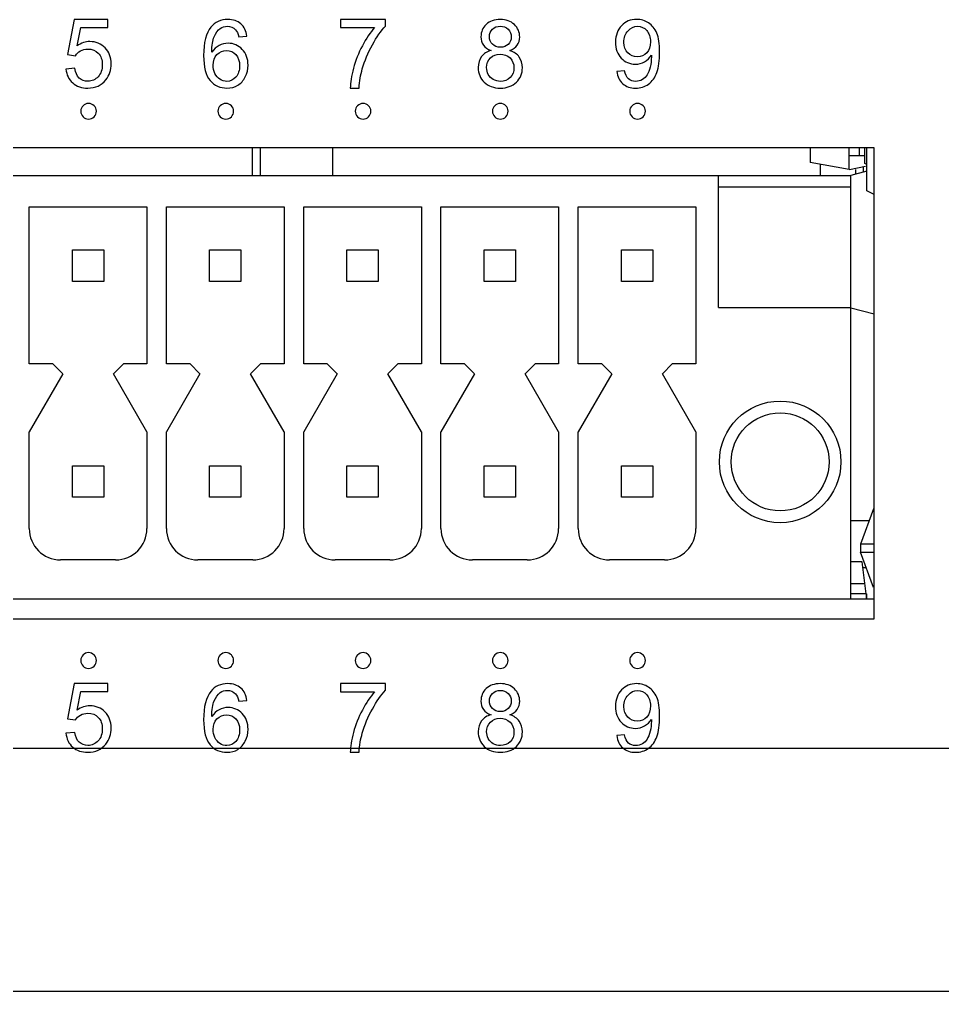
# Model space of a CAD drawing. Header units: millimetres. Extents: x 4086 to 8318, y 123 to 1549.
# Drawn here: x 7023.93 to 7047.47, y 981.81 to 1006.59 of the extents above; entities that cross this region are included whole.
import ezdxf

# ---------------------------------------------------------------- set-up
doc = ezdxf.new("R2010")
doc.units = ezdxf.units.MM
doc.layers.add('20_ALL_FEATURES', color=7, linetype='Continuous')
doc.layers.add('layer 3', color=7, linetype='Continuous')

msp = doc.modelspace()

# ---------------------------------------------------------------- linework, layer by layer
at = {"layer": '20_ALL_FEATURES', "color": 7, "linetype": 'Continuous'}
for p, q in [((7045.726, 1003.314), (7002.126, 1003.314)), ((7029.869, 1002.614), (7029.869, 1003.314)), ((7030.069, 1003.314), (7030.069, 1002.614)), ((7031.914, 1003.314), (7031.914, 1002.614)), ((7044.088, 1003.314), (7044.088, 1002.942)), ((7045.088, 1002.766), (7045.088, 1003.314)), ((7045.338, 1003.314), (7045.338, 1003.126)), ((7045.488, 1002.914), (7045.488, 1003.314)), ((7045.538, 1002.221), (7045.538, 1003.314)), ((7045.726, 991.314), (7045.726, 1003.314)), ((7045.088, 1002.766), (7044.088, 1002.942)), ((7045.088, 1003.126), (7045.488, 1003.126)), ((7044.348, 1002.896), (7044.348, 1002.614)), ((7045.098, 1002.766), (7045.502, 1002.851)), ((7045.538, 1002.723), (7045.127, 1002.612)), ((7045.248, 1002.766), (7045.248, 1002.645)), ((7045.448, 1002.699), (7045.448, 1002.84)), ((7045.538, 1002.889), (7045.488, 1002.914)), ((7002.726, 1002.614), (7045.126, 1002.614)), ((7041.756, 999.244), (7041.756, 1002.614)), ((7045.126, 991.814), (7045.126, 1002.614)), ((7045.126, 1002.314), (7041.756, 1002.314)), ((7045.726, 1002.127), (7045.538, 1002.221)), ((7024.176, 997.814), (7024.176, 1001.814)), ((7024.176, 1001.814), (7027.176, 1001.814)), ((7027.176, 1001.814), (7027.176, 997.814)), ((7027.676, 997.814), (7027.676, 1001.814)), ((7027.676, 1001.814), (7030.676, 1001.814)), ((7030.676, 1001.814), (7030.676, 997.814)), ((7031.176, 997.814), (7031.176, 1001.814)), ((7031.176, 1001.814), (7034.176, 1001.814)), ((7034.176, 1001.814), (7034.176, 997.814)), ((7034.676, 997.814), (7034.676, 1001.814)), ((7034.676, 1001.814), (7037.676, 1001.814)), ((7037.676, 1001.814), (7037.676, 997.814)), ((7038.176, 997.814), (7038.176, 1001.814)), ((7038.176, 1001.814), (7041.176, 1001.814)), ((7041.176, 1001.814), (7041.176, 997.814)), ((7025.276, 999.914), (7025.276, 1000.714)), ((7025.276, 1000.714), (7026.076, 1000.714)), ((7026.076, 1000.714), (7026.076, 999.914)), ((7028.776, 999.914), (7028.776, 1000.714)), ((7028.776, 1000.714), (7029.576, 1000.714)), ((7029.576, 1000.714), (7029.576, 999.914)), ((7032.276, 999.914), (7032.276, 1000.714)), ((7032.276, 1000.714), (7033.076, 1000.714)), ((7033.076, 1000.714), (7033.076, 999.914)), ((7035.776, 999.914), (7035.776, 1000.714)), ((7035.776, 1000.714), (7036.576, 1000.714)), ((7036.576, 1000.714), (7036.576, 999.914)), ((7039.276, 999.914), (7039.276, 1000.714)), ((7039.276, 1000.714), (7040.076, 1000.714)), ((7040.076, 1000.714), (7040.076, 999.914)), ((7026.076, 999.914), (7025.276, 999.914)), ((7029.576, 999.914), (7028.776, 999.914)), ((7033.076, 999.914), (7032.276, 999.914)), ((7036.576, 999.914), (7035.776, 999.914)), ((7040.076, 999.914), (7039.276, 999.914)), ((7041.756, 999.244), (7045.126, 999.244)), ((7045.726, 999.074), (7045.126, 999.235)), ((7024.776, 997.814), (7024.176, 997.814)), ((7024.776, 997.814), (7025.03, 997.56)), ((7026.323, 997.56), (7026.576, 997.814)), ((7027.176, 997.814), (7026.576, 997.814)), ((7028.276, 997.814), (7027.676, 997.814)), ((7028.276, 997.814), (7028.53, 997.56)), ((7029.823, 997.56), (7030.076, 997.814)), ((7030.676, 997.814), (7030.076, 997.814)), ((7031.776, 997.814), (7031.176, 997.814)), ((7031.776, 997.814), (7032.03, 997.56)), ((7033.323, 997.56), (7033.576, 997.814)), ((7034.176, 997.814), (7033.576, 997.814)), ((7035.276, 997.814), (7034.676, 997.814)), ((7035.276, 997.814), (7035.53, 997.56)), ((7036.823, 997.56), (7037.076, 997.814)), ((7037.676, 997.814), (7037.076, 997.814)), ((7038.776, 997.814), (7038.176, 997.814)), ((7038.776, 997.814), (7039.03, 997.56)), ((7040.323, 997.56), (7040.576, 997.814)), ((7041.176, 997.814), (7040.576, 997.814)), ((7025.03, 997.56), (7024.176, 996.082)), ((7027.176, 996.082), (7026.323, 997.56)), ((7028.53, 997.56), (7027.676, 996.082)), ((7030.676, 996.082), (7029.823, 997.56)), ((7032.03, 997.56), (7031.176, 996.082)), ((7034.176, 996.082), (7033.323, 997.56)), ((7035.53, 997.56), (7034.676, 996.082)), ((7037.676, 996.082), (7036.823, 997.56)), ((7039.03, 997.56), (7038.176, 996.082)), ((7041.176, 996.082), (7040.323, 997.56)), ((7024.176, 993.614), (7024.176, 996.082)), ((7027.176, 996.082), (7027.176, 993.614)), ((7027.676, 993.614), (7027.676, 996.082)), ((7030.676, 996.082), (7030.676, 993.614)), ((7031.176, 993.614), (7031.176, 996.082)), ((7034.176, 996.082), (7034.176, 993.614)), ((7034.676, 993.614), (7034.676, 996.082)), ((7037.676, 996.082), (7037.676, 993.614)), ((7038.176, 993.614), (7038.176, 996.082)), ((7041.176, 996.082), (7041.176, 993.614)), ((7025.276, 994.414), (7025.276, 995.214)), ((7025.276, 995.214), (7026.076, 995.214)), ((7026.076, 995.214), (7026.076, 994.414)), ((7028.776, 994.414), (7028.776, 995.214)), ((7028.776, 995.214), (7029.576, 995.214)), ((7029.576, 995.214), (7029.576, 994.414)), ((7032.276, 994.414), (7032.276, 995.214)), ((7032.276, 995.214), (7033.076, 995.214)), ((7033.076, 995.214), (7033.076, 994.414)), ((7035.776, 994.414), (7035.776, 995.214)), ((7035.776, 995.214), (7036.576, 995.214)), ((7036.576, 995.214), (7036.576, 994.414)), ((7039.276, 994.414), (7039.276, 995.214)), ((7039.276, 995.214), (7040.076, 995.214)), ((7040.076, 995.214), (7040.076, 994.414)), ((7026.076, 994.414), (7025.276, 994.414)), ((7029.576, 994.414), (7028.776, 994.414)), ((7033.076, 994.414), (7032.276, 994.414)), ((7036.576, 994.414), (7035.776, 994.414)), ((7040.076, 994.414), (7039.276, 994.414)), ((7045.706, 994.114), (7045.378, 993.214)), ((7045.597, 993.814), (7045.126, 993.814)), ((7045.378, 993.214), (7045.378, 993.014)), ((7045.726, 993.214), (7045.378, 993.214)), ((7026.376, 992.814), (7024.976, 992.814)), ((7029.876, 992.814), (7028.476, 992.814)), ((7033.376, 992.814), (7031.976, 992.814)), ((7036.876, 992.814), (7035.476, 992.814)), ((7040.376, 992.814), (7038.976, 992.814)), ((7045.706, 992.114), (7045.378, 993.014)), ((7045.378, 993.014), (7045.726, 993.014)), ((7045.42, 992.764), (7045.126, 992.764)), ((7045.52, 991.949), (7045.42, 992.764)), ((7045.524, 992.614), (7045.438, 992.614)), ((7045.488, 992.205), (7045.126, 992.205)), ((7045.726, 991.814), (7002.126, 991.814)), ((7045.52, 991.949), (7045.126, 991.949)), ((7045.52, 991.949), (7045.52, 991.824)), ((7045.52, 991.949), (7045.53, 991.949)), ((7045.53, 991.949), (7045.53, 991.814)), ((7002.126, 991.314), (7045.726, 991.314)), ((6934.716, 988.014), (7262.016, 988.014)), ((7261.966, 981.814), (6934.766, 981.814))]:
    msp.add_line(p, q, dxfattribs=at)
for radius in [1.55, 1.25]:
    msp.add_circle((7043.326, 995.314), radius, dxfattribs=at)
for centre, start, end in [((7024.976, 993.614), 180, 270), ((7026.376, 993.614), 270, 0), ((7028.476, 993.614), 180, 270), ((7029.876, 993.614), 270, 0), ((7031.976, 993.614), 180, 270), ((7033.376, 993.614), 270, 0), ((7035.476, 993.614), 180, 270), ((7036.876, 993.614), 270, 0), ((7038.976, 993.614), 180, 270), ((7040.376, 993.614), 270, 0)]:
    msp.add_arc(centre, 0.8, start, end, dxfattribs=at)
at = {"layer": 'layer 3'}
for points, knots in [([(7025.112, 1005.326), (7025.112, 1005.326), (7025.336, 1005.344), (7025.336, 1005.344), (7025.336, 1005.344), (7025.353, 1005.234), (7025.392, 1005.152), (7025.452, 1005.097), (7025.452, 1005.097), (7025.512, 1005.043), (7025.585, 1005.015), (7025.671, 1005.015), (7025.671, 1005.015), (7025.776, 1005.015), (7025.863, 1005.054), (7025.934, 1005.131), (7025.934, 1005.131), (7026.005, 1005.209), (7026.04, 1005.312), (7026.04, 1005.441), (7026.04, 1005.441), (7026.04, 1005.563), (7026.006, 1005.659), (7025.938, 1005.729), (7025.938, 1005.729), (7025.871, 1005.8), (7025.781, 1005.835), (7025.669, 1005.835), (7025.669, 1005.835), (7025.6, 1005.835), (7025.538, 1005.819), (7025.483, 1005.788), (7025.483, 1005.788), (7025.428, 1005.756), (7025.385, 1005.715), (7025.353, 1005.665), (7025.353, 1005.665), (7025.353, 1005.665), (7025.151, 1005.694), (7025.151, 1005.694), (7025.151, 1005.694), (7025.151, 1005.694), (7025.319, 1006.59), (7025.319, 1006.59), (7025.319, 1006.59), (7025.319, 1006.59), (7026.183, 1006.59), (7026.183, 1006.59), (7026.183, 1006.59), (7026.183, 1006.59), (7026.183, 1006.385), (7026.183, 1006.385), (7026.183, 1006.385), (7026.183, 1006.385), (7025.49, 1006.385), (7025.49, 1006.385), (7025.49, 1006.385), (7025.49, 1006.385), (7025.397, 1005.915), (7025.397, 1005.915), (7025.397, 1005.915), (7025.501, 1005.989), (7025.611, 1006.025), (7025.725, 1006.025), (7025.725, 1006.025), (7025.877, 1006.025), (7026.005, 1005.972), (7026.11, 1005.867), (7026.11, 1005.867), (7026.214, 1005.761), (7026.266, 1005.626), (7026.266, 1005.46), (7026.266, 1005.46), (7026.266, 1005.303), (7026.22, 1005.166), (7026.129, 1005.052), (7026.129, 1005.052), (7026.017, 1004.91), (7025.865, 1004.84), (7025.671, 1004.84), (7025.671, 1004.84), (7025.513, 1004.84), (7025.384, 1004.884), (7025.284, 1004.973), (7025.284, 1004.973), (7025.184, 1005.062), (7025.127, 1005.18), (7025.112, 1005.326)], [0, 0, 0, 0, 0.043478, 0.043478, 0.043478, 0.043478, 0.086957, 0.086957, 0.086957, 0.086957, 0.130435, 0.130435, 0.130435, 0.130435, 0.173913, 0.173913, 0.173913, 0.173913, 0.217391, 0.217391, 0.217391, 0.217391, 0.26087, 0.26087, 0.26087, 0.26087, 0.304348, 0.304348, 0.304348, 0.304348, 0.347826, 0.347826, 0.347826, 0.347826, 0.391304, 0.391304, 0.391304, 0.391304, 0.434783, 0.434783, 0.434783, 0.434783, 0.478261, 0.478261, 0.478261, 0.478261, 0.521739, 0.521739, 0.521739, 0.521739, 0.565217, 0.565217, 0.565217, 0.565217, 0.608696, 0.608696, 0.608696, 0.608696, 0.652174, 0.652174, 0.652174, 0.652174, 0.695652, 0.695652, 0.695652, 0.695652, 0.73913, 0.73913, 0.73913, 0.73913, 0.782609, 0.782609, 0.782609, 0.782609, 0.826087, 0.826087, 0.826087, 0.826087, 0.869565, 0.869565, 0.869565, 0.869565, 0.913043, 0.913043, 0.913043, 0.913043, 1, 1, 1, 1]), ([(7029.727, 1006.164), (7029.727, 1006.164), (7029.519, 1006.147), (7029.519, 1006.147), (7029.519, 1006.147), (7029.5, 1006.229), (7029.473, 1006.29), (7029.438, 1006.327), (7029.438, 1006.327), (7029.381, 1006.387), (7029.311, 1006.417), (7029.227, 1006.417), (7029.227, 1006.417), (7029.159, 1006.417), (7029.1, 1006.399), (7029.048, 1006.361), (7029.048, 1006.361), (7028.982, 1006.313), (7028.93, 1006.243), (7028.891, 1006.15), (7028.891, 1006.15), (7028.853, 1006.057), (7028.833, 1005.925), (7028.831, 1005.754), (7028.831, 1005.754), (7028.882, 1005.831), (7028.944, 1005.888), (7029.018, 1005.925), (7029.018, 1005.925), (7029.091, 1005.963), (7029.168, 1005.982), (7029.248, 1005.982), (7029.248, 1005.982), (7029.389, 1005.982), (7029.509, 1005.93), (7029.608, 1005.826), (7029.608, 1005.826), (7029.706, 1005.723), (7029.756, 1005.59), (7029.756, 1005.426), (7029.756, 1005.426), (7029.756, 1005.318), (7029.732, 1005.218), (7029.686, 1005.126), (7029.686, 1005.126), (7029.64, 1005.033), (7029.576, 1004.963), (7029.495, 1004.914), (7029.495, 1004.914), (7029.414, 1004.864), (7029.321, 1004.84), (7029.219, 1004.84), (7029.219, 1004.84), (7029.043, 1004.84), (7028.9, 1004.904), (7028.789, 1005.033), (7028.789, 1005.033), (7028.679, 1005.162), (7028.623, 1005.375), (7028.623, 1005.671), (7028.623, 1005.671), (7028.623, 1006.002), (7028.685, 1006.243), (7028.807, 1006.393), (7028.807, 1006.393), (7028.914, 1006.524), (7029.058, 1006.59), (7029.24, 1006.59), (7029.24, 1006.59), (7029.375, 1006.59), (7029.485, 1006.552), (7029.572, 1006.476), (7029.572, 1006.476), (7029.658, 1006.401), (7029.71, 1006.297), (7029.727, 1006.164)], [0, 0, 0, 0, 0.05, 0.05, 0.05, 0.05, 0.1, 0.1, 0.1, 0.1, 0.15, 0.15, 0.15, 0.15, 0.2, 0.2, 0.2, 0.2, 0.25, 0.25, 0.25, 0.25, 0.3, 0.3, 0.3, 0.3, 0.35, 0.35, 0.35, 0.35, 0.4, 0.4, 0.4, 0.4, 0.45, 0.45, 0.45, 0.45, 0.5, 0.5, 0.5, 0.5, 0.55, 0.55, 0.55, 0.55, 0.6, 0.6, 0.6, 0.6, 0.65, 0.65, 0.65, 0.65, 0.7, 0.7, 0.7, 0.7, 0.75, 0.75, 0.75, 0.75, 0.8, 0.8, 0.8, 0.8, 0.85, 0.85, 0.85, 0.85, 0.9, 0.9, 0.9, 0.9, 1, 1, 1, 1]), ([(7032.116, 1006.382), (7032.116, 1006.382), (7032.116, 1006.59), (7032.116, 1006.59), (7032.116, 1006.59), (7032.116, 1006.59), (7033.262, 1006.59), (7033.262, 1006.59), (7033.262, 1006.59), (7033.262, 1006.59), (7033.262, 1006.421), (7033.262, 1006.421), (7033.262, 1006.421), (7033.15, 1006.301), (7033.038, 1006.142), (7032.927, 1005.942), (7032.927, 1005.942), (7032.816, 1005.743), (7032.731, 1005.538), (7032.67, 1005.327), (7032.67, 1005.327), (7032.627, 1005.179), (7032.599, 1005.016), (7032.587, 1004.84), (7032.587, 1004.84), (7032.587, 1004.84), (7032.364, 1004.84), (7032.364, 1004.84), (7032.364, 1004.84), (7032.366, 1004.979), (7032.394, 1005.148), (7032.446, 1005.345), (7032.446, 1005.345), (7032.498, 1005.543), (7032.573, 1005.734), (7032.671, 1005.918), (7032.671, 1005.918), (7032.769, 1006.101), (7032.872, 1006.256), (7032.983, 1006.382), (7032.983, 1006.382), (7032.983, 1006.382), (7032.116, 1006.382), (7032.116, 1006.382)], [0, 0, 0, 0, 0.083333, 0.083333, 0.083333, 0.083333, 0.166667, 0.166667, 0.166667, 0.166667, 0.25, 0.25, 0.25, 0.25, 0.333333, 0.333333, 0.333333, 0.333333, 0.416667, 0.416667, 0.416667, 0.416667, 0.5, 0.5, 0.5, 0.5, 0.583333, 0.583333, 0.583333, 0.583333, 0.666667, 0.666667, 0.666667, 0.666667, 0.75, 0.75, 0.75, 0.75, 0.833333, 0.833333, 0.833333, 0.833333, 1, 1, 1, 1]), ([(7035.952, 1005.798), (7035.865, 1005.83), (7035.8, 1005.875), (7035.758, 1005.935), (7035.758, 1005.935), (7035.716, 1005.994), (7035.695, 1006.065), (7035.695, 1006.148), (7035.695, 1006.148), (7035.695, 1006.272), (7035.74, 1006.377), (7035.829, 1006.462), (7035.829, 1006.462), (7035.919, 1006.547), (7036.038, 1006.59), (7036.187, 1006.59), (7036.187, 1006.59), (7036.336, 1006.59), (7036.456, 1006.546), (7036.547, 1006.459), (7036.547, 1006.459), (7036.638, 1006.372), (7036.684, 1006.267), (7036.684, 1006.142), (7036.684, 1006.142), (7036.684, 1006.062), (7036.663, 1005.993), (7036.621, 1005.934), (7036.621, 1005.934), (7036.58, 1005.875), (7036.517, 1005.83), (7036.432, 1005.798), (7036.432, 1005.798), (7036.537, 1005.763), (7036.616, 1005.708), (7036.671, 1005.632), (7036.671, 1005.632), (7036.726, 1005.556), (7036.753, 1005.465), (7036.753, 1005.358), (7036.753, 1005.358), (7036.753, 1005.212), (7036.701, 1005.089), (7036.598, 1004.989), (7036.598, 1004.989), (7036.494, 1004.89), (7036.358, 1004.84), (7036.189, 1004.84), (7036.189, 1004.84), (7036.02, 1004.84), (7035.884, 1004.89), (7035.781, 1004.99), (7035.781, 1004.99), (7035.677, 1005.09), (7035.626, 1005.215), (7035.626, 1005.364), (7035.626, 1005.364), (7035.626, 1005.476), (7035.654, 1005.569), (7035.71, 1005.644), (7035.71, 1005.644), (7035.767, 1005.72), (7035.848, 1005.771), (7035.952, 1005.798)], [0, 0, 0, 0, 0.058824, 0.058824, 0.058824, 0.058824, 0.117647, 0.117647, 0.117647, 0.117647, 0.176471, 0.176471, 0.176471, 0.176471, 0.235294, 0.235294, 0.235294, 0.235294, 0.294118, 0.294118, 0.294118, 0.294118, 0.352941, 0.352941, 0.352941, 0.352941, 0.411765, 0.411765, 0.411765, 0.411765, 0.470588, 0.470588, 0.470588, 0.470588, 0.529412, 0.529412, 0.529412, 0.529412, 0.588235, 0.588235, 0.588235, 0.588235, 0.647059, 0.647059, 0.647059, 0.647059, 0.705882, 0.705882, 0.705882, 0.705882, 0.764706, 0.764706, 0.764706, 0.764706, 0.823529, 0.823529, 0.823529, 0.823529, 0.882353, 0.882353, 0.882353, 0.882353, 1, 1, 1, 1]), ([(7035.91, 1006.155), (7035.91, 1006.074), (7035.936, 1006.008), (7035.988, 1005.956), (7035.988, 1005.956), (7036.04, 1005.905), (7036.107, 1005.879), (7036.192, 1005.879), (7036.192, 1005.879), (7036.273, 1005.879), (7036.34, 1005.904), (7036.391, 1005.955), (7036.391, 1005.955), (7036.443, 1006.006), (7036.468, 1006.069), (7036.468, 1006.143), (7036.468, 1006.143), (7036.468, 1006.221), (7036.442, 1006.286), (7036.389, 1006.338), (7036.389, 1006.338), (7036.336, 1006.391), (7036.27, 1006.417), (7036.189, 1006.417), (7036.189, 1006.417), (7036.108, 1006.417), (7036.042, 1006.391), (7035.989, 1006.34), (7035.989, 1006.34), (7035.937, 1006.289), (7035.91, 1006.227), (7035.91, 1006.155)], [0, 0, 0, 0, 0.111111, 0.111111, 0.111111, 0.111111, 0.222222, 0.222222, 0.222222, 0.222222, 0.333333, 0.333333, 0.333333, 0.333333, 0.444444, 0.444444, 0.444444, 0.444444, 0.555556, 0.555556, 0.555556, 0.555556, 0.666667, 0.666667, 0.666667, 0.666667, 0.777778, 0.777778, 0.777778, 0.777778, 1, 1, 1, 1]), ([(7039.158, 1005.266), (7039.158, 1005.266), (7039.359, 1005.283), (7039.359, 1005.283), (7039.359, 1005.283), (7039.376, 1005.188), (7039.409, 1005.119), (7039.457, 1005.076), (7039.457, 1005.076), (7039.505, 1005.034), (7039.567, 1005.012), (7039.643, 1005.012), (7039.643, 1005.012), (7039.708, 1005.012), (7039.764, 1005.027), (7039.813, 1005.057), (7039.813, 1005.057), (7039.862, 1005.086), (7039.902, 1005.126), (7039.933, 1005.176), (7039.933, 1005.176), (7039.964, 1005.225), (7039.99, 1005.292), (7040.011, 1005.376), (7040.011, 1005.376), (7040.032, 1005.461), (7040.042, 1005.546), (7040.042, 1005.634), (7040.042, 1005.634), (7040.042, 1005.643), (7040.042, 1005.657), (7040.041, 1005.676), (7040.041, 1005.676), (7039.999, 1005.609), (7039.942, 1005.554), (7039.869, 1005.513), (7039.869, 1005.513), (7039.797, 1005.471), (7039.718, 1005.45), (7039.633, 1005.45), (7039.633, 1005.45), (7039.491, 1005.45), (7039.372, 1005.502), (7039.274, 1005.605), (7039.274, 1005.605), (7039.176, 1005.707), (7039.127, 1005.843), (7039.127, 1006.011), (7039.127, 1006.011), (7039.127, 1006.185), (7039.178, 1006.325), (7039.28, 1006.431), (7039.28, 1006.431), (7039.383, 1006.537), (7039.511, 1006.59), (7039.665, 1006.59), (7039.665, 1006.59), (7039.776, 1006.59), (7039.878, 1006.56), (7039.97, 1006.5), (7039.97, 1006.5), (7040.062, 1006.44), (7040.132, 1006.354), (7040.18, 1006.243), (7040.18, 1006.243), (7040.228, 1006.132), (7040.252, 1005.971), (7040.252, 1005.761), (7040.252, 1005.761), (7040.252, 1005.542), (7040.228, 1005.368), (7040.181, 1005.238), (7040.181, 1005.238), (7040.133, 1005.108), (7040.062, 1005.009), (7039.969, 1004.941), (7039.969, 1004.941), (7039.875, 1004.874), (7039.765, 1004.84), (7039.639, 1004.84), (7039.639, 1004.84), (7039.505, 1004.84), (7039.396, 1004.877), (7039.311, 1004.951), (7039.311, 1004.951), (7039.226, 1005.026), (7039.175, 1005.131), (7039.158, 1005.266)], [0, 0, 0, 0, 0.043478, 0.043478, 0.043478, 0.043478, 0.086957, 0.086957, 0.086957, 0.086957, 0.130435, 0.130435, 0.130435, 0.130435, 0.173913, 0.173913, 0.173913, 0.173913, 0.217391, 0.217391, 0.217391, 0.217391, 0.26087, 0.26087, 0.26087, 0.26087, 0.304348, 0.304348, 0.304348, 0.304348, 0.347826, 0.347826, 0.347826, 0.347826, 0.391304, 0.391304, 0.391304, 0.391304, 0.434783, 0.434783, 0.434783, 0.434783, 0.478261, 0.478261, 0.478261, 0.478261, 0.521739, 0.521739, 0.521739, 0.521739, 0.565217, 0.565217, 0.565217, 0.565217, 0.608696, 0.608696, 0.608696, 0.608696, 0.652174, 0.652174, 0.652174, 0.652174, 0.695652, 0.695652, 0.695652, 0.695652, 0.73913, 0.73913, 0.73913, 0.73913, 0.782609, 0.782609, 0.782609, 0.782609, 0.826087, 0.826087, 0.826087, 0.826087, 0.869565, 0.869565, 0.869565, 0.869565, 0.913043, 0.913043, 0.913043, 0.913043, 1, 1, 1, 1]), ([(7040.017, 1006.022), (7040.017, 1006.142), (7039.985, 1006.238), (7039.922, 1006.309), (7039.922, 1006.309), (7039.858, 1006.379), (7039.781, 1006.415), (7039.69, 1006.415), (7039.69, 1006.415), (7039.596, 1006.415), (7039.514, 1006.377), (7039.446, 1006.301), (7039.446, 1006.301), (7039.377, 1006.225), (7039.342, 1006.126), (7039.342, 1006.004), (7039.342, 1006.004), (7039.342, 1005.895), (7039.375, 1005.807), (7039.44, 1005.739), (7039.44, 1005.739), (7039.505, 1005.671), (7039.587, 1005.637), (7039.684, 1005.637), (7039.684, 1005.637), (7039.781, 1005.637), (7039.861, 1005.671), (7039.924, 1005.739), (7039.924, 1005.739), (7039.986, 1005.807), (7040.017, 1005.901), (7040.017, 1006.022)], [0, 0, 0, 0, 0.111111, 0.111111, 0.111111, 0.111111, 0.222222, 0.222222, 0.222222, 0.222222, 0.333333, 0.333333, 0.333333, 0.333333, 0.444444, 0.444444, 0.444444, 0.444444, 0.555556, 0.555556, 0.555556, 0.555556, 0.666667, 0.666667, 0.666667, 0.666667, 0.777778, 0.777778, 0.777778, 0.777778, 1, 1, 1, 1]), ([(7028.865, 1005.424), (7028.865, 1005.351), (7028.881, 1005.282), (7028.911, 1005.216), (7028.911, 1005.216), (7028.942, 1005.149), (7028.985, 1005.099), (7029.04, 1005.064), (7029.04, 1005.064), (7029.095, 1005.03), (7029.153, 1005.012), (7029.215, 1005.012), (7029.215, 1005.012), (7029.305, 1005.012), (7029.381, 1005.048), (7029.445, 1005.12), (7029.445, 1005.12), (7029.508, 1005.192), (7029.54, 1005.289), (7029.54, 1005.412), (7029.54, 1005.412), (7029.54, 1005.531), (7029.509, 1005.624), (7029.446, 1005.692), (7029.446, 1005.692), (7029.383, 1005.761), (7029.303, 1005.795), (7029.207, 1005.795), (7029.207, 1005.795), (7029.112, 1005.795), (7029.031, 1005.761), (7028.964, 1005.692), (7028.964, 1005.692), (7028.898, 1005.624), (7028.865, 1005.535), (7028.865, 1005.424)], [0, 0, 0, 0, 0.1, 0.1, 0.1, 0.1, 0.2, 0.2, 0.2, 0.2, 0.3, 0.3, 0.3, 0.3, 0.4, 0.4, 0.4, 0.4, 0.5, 0.5, 0.5, 0.5, 0.6, 0.6, 0.6, 0.6, 0.7, 0.7, 0.7, 0.7, 0.8, 0.8, 0.8, 0.8, 1, 1, 1, 1]), ([(7035.841, 1005.363), (7035.841, 1005.302), (7035.855, 1005.245), (7035.883, 1005.188), (7035.883, 1005.188), (7035.911, 1005.133), (7035.953, 1005.089), (7036.01, 1005.058), (7036.01, 1005.058), (7036.066, 1005.028), (7036.127, 1005.012), (7036.191, 1005.012), (7036.191, 1005.012), (7036.292, 1005.012), (7036.375, 1005.044), (7036.44, 1005.109), (7036.44, 1005.109), (7036.505, 1005.174), (7036.538, 1005.256), (7036.538, 1005.356), (7036.538, 1005.356), (7036.538, 1005.457), (7036.504, 1005.541), (7036.437, 1005.607), (7036.437, 1005.607), (7036.37, 1005.673), (7036.286, 1005.706), (7036.184, 1005.706), (7036.184, 1005.706), (7036.084, 1005.706), (7036.003, 1005.674), (7035.938, 1005.608), (7035.938, 1005.608), (7035.873, 1005.543), (7035.841, 1005.461), (7035.841, 1005.363)], [0, 0, 0, 0, 0.1, 0.1, 0.1, 0.1, 0.2, 0.2, 0.2, 0.2, 0.3, 0.3, 0.3, 0.3, 0.4, 0.4, 0.4, 0.4, 0.5, 0.5, 0.5, 0.5, 0.6, 0.6, 0.6, 0.6, 0.7, 0.7, 0.7, 0.7, 0.8, 0.8, 0.8, 0.8, 1, 1, 1, 1]), ([(7025.689, 1004.45), (7025.8, 1004.45), (7025.889, 1004.361), (7025.889, 1004.25), (7025.889, 1004.25), (7025.889, 1004.14), (7025.8, 1004.05), (7025.689, 1004.05), (7025.689, 1004.05), (7025.579, 1004.05), (7025.489, 1004.14), (7025.489, 1004.25), (7025.489, 1004.25), (7025.489, 1004.361), (7025.579, 1004.45), (7025.689, 1004.45)], [0, 0, 0, 0, 0.2, 0.2, 0.2, 0.2, 0.4, 0.4, 0.4, 0.4, 0.6, 0.6, 0.6, 0.6, 1, 1, 1, 1]), ([(7029.189, 1004.45), (7029.3, 1004.45), (7029.389, 1004.361), (7029.389, 1004.25), (7029.389, 1004.25), (7029.389, 1004.14), (7029.3, 1004.05), (7029.189, 1004.05), (7029.189, 1004.05), (7029.079, 1004.05), (7028.989, 1004.14), (7028.989, 1004.25), (7028.989, 1004.25), (7028.989, 1004.361), (7029.079, 1004.45), (7029.189, 1004.45)], [0, 0, 0, 0, 0.2, 0.2, 0.2, 0.2, 0.4, 0.4, 0.4, 0.4, 0.6, 0.6, 0.6, 0.6, 1, 1, 1, 1]), ([(7032.689, 1004.45), (7032.8, 1004.45), (7032.889, 1004.361), (7032.889, 1004.25), (7032.889, 1004.25), (7032.889, 1004.14), (7032.8, 1004.05), (7032.689, 1004.05), (7032.689, 1004.05), (7032.579, 1004.05), (7032.489, 1004.14), (7032.489, 1004.25), (7032.489, 1004.25), (7032.489, 1004.361), (7032.579, 1004.45), (7032.689, 1004.45)], [0, 0, 0, 0, 0.2, 0.2, 0.2, 0.2, 0.4, 0.4, 0.4, 0.4, 0.6, 0.6, 0.6, 0.6, 1, 1, 1, 1]), ([(7036.189, 1004.45), (7036.3, 1004.45), (7036.389, 1004.361), (7036.389, 1004.25), (7036.389, 1004.25), (7036.389, 1004.14), (7036.3, 1004.05), (7036.189, 1004.05), (7036.189, 1004.05), (7036.079, 1004.05), (7035.989, 1004.14), (7035.989, 1004.25), (7035.989, 1004.25), (7035.989, 1004.361), (7036.079, 1004.45), (7036.189, 1004.45)], [0, 0, 0, 0, 0.2, 0.2, 0.2, 0.2, 0.4, 0.4, 0.4, 0.4, 0.6, 0.6, 0.6, 0.6, 1, 1, 1, 1]), ([(7039.689, 1004.45), (7039.8, 1004.45), (7039.889, 1004.361), (7039.889, 1004.25), (7039.889, 1004.25), (7039.889, 1004.14), (7039.8, 1004.05), (7039.689, 1004.05), (7039.689, 1004.05), (7039.579, 1004.05), (7039.489, 1004.14), (7039.489, 1004.25), (7039.489, 1004.25), (7039.489, 1004.361), (7039.579, 1004.45), (7039.689, 1004.45)], [0, 0, 0, 0, 0.2, 0.2, 0.2, 0.2, 0.4, 0.4, 0.4, 0.4, 0.6, 0.6, 0.6, 0.6, 1, 1, 1, 1]), ([(7025.689, 990.451), (7025.8, 990.451), (7025.889, 990.361), (7025.889, 990.251), (7025.889, 990.251), (7025.889, 990.14), (7025.8, 990.051), (7025.689, 990.051), (7025.689, 990.051), (7025.579, 990.051), (7025.489, 990.14), (7025.489, 990.251), (7025.489, 990.251), (7025.489, 990.361), (7025.579, 990.451), (7025.689, 990.451)], [0, 0, 0, 0, 0.2, 0.2, 0.2, 0.2, 0.4, 0.4, 0.4, 0.4, 0.6, 0.6, 0.6, 0.6, 1, 1, 1, 1]), ([(7029.189, 990.451), (7029.3, 990.451), (7029.389, 990.361), (7029.389, 990.251), (7029.389, 990.251), (7029.389, 990.14), (7029.3, 990.051), (7029.189, 990.051), (7029.189, 990.051), (7029.079, 990.051), (7028.989, 990.14), (7028.989, 990.251), (7028.989, 990.251), (7028.989, 990.361), (7029.079, 990.451), (7029.189, 990.451)], [0, 0, 0, 0, 0.2, 0.2, 0.2, 0.2, 0.4, 0.4, 0.4, 0.4, 0.6, 0.6, 0.6, 0.6, 1, 1, 1, 1]), ([(7032.689, 990.451), (7032.8, 990.451), (7032.889, 990.361), (7032.889, 990.251), (7032.889, 990.251), (7032.889, 990.14), (7032.8, 990.051), (7032.689, 990.051), (7032.689, 990.051), (7032.579, 990.051), (7032.489, 990.14), (7032.489, 990.251), (7032.489, 990.251), (7032.489, 990.361), (7032.579, 990.451), (7032.689, 990.451)], [0, 0, 0, 0, 0.2, 0.2, 0.2, 0.2, 0.4, 0.4, 0.4, 0.4, 0.6, 0.6, 0.6, 0.6, 1, 1, 1, 1]), ([(7036.189, 990.451), (7036.3, 990.451), (7036.389, 990.361), (7036.389, 990.251), (7036.389, 990.251), (7036.389, 990.14), (7036.3, 990.051), (7036.189, 990.051), (7036.189, 990.051), (7036.079, 990.051), (7035.989, 990.14), (7035.989, 990.251), (7035.989, 990.251), (7035.989, 990.361), (7036.079, 990.451), (7036.189, 990.451)], [0, 0, 0, 0, 0.2, 0.2, 0.2, 0.2, 0.4, 0.4, 0.4, 0.4, 0.6, 0.6, 0.6, 0.6, 1, 1, 1, 1]), ([(7039.689, 990.451), (7039.8, 990.451), (7039.889, 990.361), (7039.889, 990.251), (7039.889, 990.251), (7039.889, 990.14), (7039.8, 990.051), (7039.689, 990.051), (7039.689, 990.051), (7039.579, 990.051), (7039.489, 990.14), (7039.489, 990.251), (7039.489, 990.251), (7039.489, 990.361), (7039.579, 990.451), (7039.689, 990.451)], [0, 0, 0, 0, 0.2, 0.2, 0.2, 0.2, 0.4, 0.4, 0.4, 0.4, 0.6, 0.6, 0.6, 0.6, 1, 1, 1, 1]), ([(7025.112, 988.398), (7025.112, 988.398), (7025.336, 988.415), (7025.336, 988.415), (7025.336, 988.415), (7025.353, 988.306), (7025.392, 988.224), (7025.452, 988.169), (7025.452, 988.169), (7025.512, 988.114), (7025.585, 988.086), (7025.671, 988.086), (7025.671, 988.086), (7025.776, 988.086), (7025.863, 988.125), (7025.934, 988.203), (7025.934, 988.203), (7026.005, 988.281), (7026.04, 988.384), (7026.04, 988.512), (7026.04, 988.512), (7026.04, 988.634), (7026.006, 988.73), (7025.938, 988.801), (7025.938, 988.801), (7025.871, 988.871), (7025.781, 988.907), (7025.669, 988.907), (7025.669, 988.907), (7025.6, 988.907), (7025.538, 988.891), (7025.483, 988.859), (7025.483, 988.859), (7025.428, 988.828), (7025.385, 988.787), (7025.353, 988.736), (7025.353, 988.736), (7025.353, 988.736), (7025.151, 988.766), (7025.151, 988.766), (7025.151, 988.766), (7025.151, 988.766), (7025.319, 989.661), (7025.319, 989.661), (7025.319, 989.661), (7025.319, 989.661), (7026.183, 989.661), (7026.183, 989.661), (7026.183, 989.661), (7026.183, 989.661), (7026.183, 989.457), (7026.183, 989.457), (7026.183, 989.457), (7026.183, 989.457), (7025.49, 989.457), (7025.49, 989.457), (7025.49, 989.457), (7025.49, 989.457), (7025.397, 988.987), (7025.397, 988.987), (7025.397, 988.987), (7025.501, 989.06), (7025.611, 989.096), (7025.725, 989.096), (7025.725, 989.096), (7025.877, 989.096), (7026.005, 989.044), (7026.11, 988.938), (7026.11, 988.938), (7026.214, 988.833), (7026.266, 988.697), (7026.266, 988.532), (7026.266, 988.532), (7026.266, 988.374), (7026.22, 988.238), (7026.129, 988.123), (7026.129, 988.123), (7026.017, 987.982), (7025.865, 987.911), (7025.671, 987.911), (7025.671, 987.911), (7025.513, 987.911), (7025.384, 987.956), (7025.284, 988.045), (7025.284, 988.045), (7025.184, 988.133), (7025.127, 988.251), (7025.112, 988.398)], [0, 0, 0, 0, 0.043478, 0.043478, 0.043478, 0.043478, 0.086957, 0.086957, 0.086957, 0.086957, 0.130435, 0.130435, 0.130435, 0.130435, 0.173913, 0.173913, 0.173913, 0.173913, 0.217391, 0.217391, 0.217391, 0.217391, 0.26087, 0.26087, 0.26087, 0.26087, 0.304348, 0.304348, 0.304348, 0.304348, 0.347826, 0.347826, 0.347826, 0.347826, 0.391304, 0.391304, 0.391304, 0.391304, 0.434783, 0.434783, 0.434783, 0.434783, 0.478261, 0.478261, 0.478261, 0.478261, 0.521739, 0.521739, 0.521739, 0.521739, 0.565217, 0.565217, 0.565217, 0.565217, 0.608696, 0.608696, 0.608696, 0.608696, 0.652174, 0.652174, 0.652174, 0.652174, 0.695652, 0.695652, 0.695652, 0.695652, 0.73913, 0.73913, 0.73913, 0.73913, 0.782609, 0.782609, 0.782609, 0.782609, 0.826087, 0.826087, 0.826087, 0.826087, 0.869565, 0.869565, 0.869565, 0.869565, 0.913043, 0.913043, 0.913043, 0.913043, 1, 1, 1, 1]), ([(7029.727, 989.235), (7029.727, 989.235), (7029.519, 989.218), (7029.519, 989.218), (7029.519, 989.218), (7029.5, 989.301), (7029.473, 989.361), (7029.438, 989.399), (7029.438, 989.399), (7029.381, 989.459), (7029.311, 989.489), (7029.227, 989.489), (7029.227, 989.489), (7029.159, 989.489), (7029.1, 989.47), (7029.048, 989.433), (7029.048, 989.433), (7028.982, 989.384), (7028.93, 989.314), (7028.891, 989.221), (7028.891, 989.221), (7028.853, 989.128), (7028.833, 988.997), (7028.831, 988.825), (7028.831, 988.825), (7028.882, 988.902), (7028.944, 988.96), (7029.018, 988.997), (7029.018, 988.997), (7029.091, 989.034), (7029.168, 989.053), (7029.248, 989.053), (7029.248, 989.053), (7029.389, 989.053), (7029.509, 989.001), (7029.608, 988.898), (7029.608, 988.898), (7029.706, 988.795), (7029.756, 988.661), (7029.756, 988.497), (7029.756, 988.497), (7029.756, 988.39), (7029.732, 988.29), (7029.686, 988.197), (7029.686, 988.197), (7029.64, 988.105), (7029.576, 988.034), (7029.495, 987.985), (7029.495, 987.985), (7029.414, 987.936), (7029.321, 987.911), (7029.219, 987.911), (7029.219, 987.911), (7029.043, 987.911), (7028.9, 987.976), (7028.789, 988.105), (7028.789, 988.105), (7028.679, 988.234), (7028.623, 988.446), (7028.623, 988.742), (7028.623, 988.742), (7028.623, 989.074), (7028.685, 989.314), (7028.807, 989.465), (7028.807, 989.465), (7028.914, 989.596), (7029.058, 989.661), (7029.24, 989.661), (7029.24, 989.661), (7029.375, 989.661), (7029.485, 989.623), (7029.572, 989.548), (7029.572, 989.548), (7029.658, 989.472), (7029.71, 989.368), (7029.727, 989.235)], [0, 0, 0, 0, 0.05, 0.05, 0.05, 0.05, 0.1, 0.1, 0.1, 0.1, 0.15, 0.15, 0.15, 0.15, 0.2, 0.2, 0.2, 0.2, 0.25, 0.25, 0.25, 0.25, 0.3, 0.3, 0.3, 0.3, 0.35, 0.35, 0.35, 0.35, 0.4, 0.4, 0.4, 0.4, 0.45, 0.45, 0.45, 0.45, 0.5, 0.5, 0.5, 0.5, 0.55, 0.55, 0.55, 0.55, 0.6, 0.6, 0.6, 0.6, 0.65, 0.65, 0.65, 0.65, 0.7, 0.7, 0.7, 0.7, 0.75, 0.75, 0.75, 0.75, 0.8, 0.8, 0.8, 0.8, 0.85, 0.85, 0.85, 0.85, 0.9, 0.9, 0.9, 0.9, 1, 1, 1, 1]), ([(7032.116, 989.453), (7032.116, 989.453), (7032.116, 989.661), (7032.116, 989.661), (7032.116, 989.661), (7032.116, 989.661), (7033.262, 989.661), (7033.262, 989.661), (7033.262, 989.661), (7033.262, 989.661), (7033.262, 989.493), (7033.262, 989.493), (7033.262, 989.493), (7033.15, 989.373), (7033.038, 989.213), (7032.927, 989.014), (7032.927, 989.014), (7032.816, 988.815), (7032.731, 988.61), (7032.67, 988.399), (7032.67, 988.399), (7032.627, 988.251), (7032.599, 988.088), (7032.587, 987.911), (7032.587, 987.911), (7032.587, 987.911), (7032.364, 987.911), (7032.364, 987.911), (7032.364, 987.911), (7032.366, 988.051), (7032.394, 988.219), (7032.446, 988.417), (7032.446, 988.417), (7032.498, 988.615), (7032.573, 988.806), (7032.671, 988.989), (7032.671, 988.989), (7032.769, 989.173), (7032.872, 989.327), (7032.983, 989.453), (7032.983, 989.453), (7032.983, 989.453), (7032.116, 989.453), (7032.116, 989.453)], [0, 0, 0, 0, 0.083333, 0.083333, 0.083333, 0.083333, 0.166667, 0.166667, 0.166667, 0.166667, 0.25, 0.25, 0.25, 0.25, 0.333333, 0.333333, 0.333333, 0.333333, 0.416667, 0.416667, 0.416667, 0.416667, 0.5, 0.5, 0.5, 0.5, 0.583333, 0.583333, 0.583333, 0.583333, 0.666667, 0.666667, 0.666667, 0.666667, 0.75, 0.75, 0.75, 0.75, 0.833333, 0.833333, 0.833333, 0.833333, 1, 1, 1, 1]), ([(7035.952, 988.869), (7035.865, 988.901), (7035.8, 988.947), (7035.758, 989.006), (7035.758, 989.006), (7035.716, 989.065), (7035.695, 989.137), (7035.695, 989.219), (7035.695, 989.219), (7035.695, 989.344), (7035.74, 989.449), (7035.829, 989.534), (7035.829, 989.534), (7035.919, 989.619), (7036.038, 989.661), (7036.187, 989.661), (7036.187, 989.661), (7036.336, 989.661), (7036.456, 989.618), (7036.547, 989.531), (7036.547, 989.531), (7036.638, 989.444), (7036.684, 989.338), (7036.684, 989.213), (7036.684, 989.213), (7036.684, 989.134), (7036.663, 989.064), (7036.621, 989.006), (7036.621, 989.006), (7036.58, 988.947), (7036.517, 988.901), (7036.432, 988.869), (7036.432, 988.869), (7036.537, 988.835), (7036.616, 988.78), (7036.671, 988.703), (7036.671, 988.703), (7036.726, 988.627), (7036.753, 988.536), (7036.753, 988.43), (7036.753, 988.43), (7036.753, 988.283), (7036.701, 988.161), (7036.598, 988.061), (7036.598, 988.061), (7036.494, 987.961), (7036.358, 987.911), (7036.189, 987.911), (7036.189, 987.911), (7036.02, 987.911), (7035.884, 987.961), (7035.781, 988.061), (7035.781, 988.061), (7035.677, 988.161), (7035.626, 988.286), (7035.626, 988.436), (7035.626, 988.436), (7035.626, 988.547), (7035.654, 988.641), (7035.71, 988.716), (7035.71, 988.716), (7035.767, 988.791), (7035.848, 988.842), (7035.952, 988.869)], [0, 0, 0, 0, 0.058824, 0.058824, 0.058824, 0.058824, 0.117647, 0.117647, 0.117647, 0.117647, 0.176471, 0.176471, 0.176471, 0.176471, 0.235294, 0.235294, 0.235294, 0.235294, 0.294118, 0.294118, 0.294118, 0.294118, 0.352941, 0.352941, 0.352941, 0.352941, 0.411765, 0.411765, 0.411765, 0.411765, 0.470588, 0.470588, 0.470588, 0.470588, 0.529412, 0.529412, 0.529412, 0.529412, 0.588235, 0.588235, 0.588235, 0.588235, 0.647059, 0.647059, 0.647059, 0.647059, 0.705882, 0.705882, 0.705882, 0.705882, 0.764706, 0.764706, 0.764706, 0.764706, 0.823529, 0.823529, 0.823529, 0.823529, 0.882353, 0.882353, 0.882353, 0.882353, 1, 1, 1, 1]), ([(7039.158, 988.337), (7039.158, 988.337), (7039.359, 988.354), (7039.359, 988.354), (7039.359, 988.354), (7039.376, 988.259), (7039.409, 988.19), (7039.457, 988.148), (7039.457, 988.148), (7039.505, 988.105), (7039.567, 988.084), (7039.643, 988.084), (7039.643, 988.084), (7039.708, 988.084), (7039.764, 988.098), (7039.813, 988.128), (7039.813, 988.128), (7039.862, 988.158), (7039.902, 988.197), (7039.933, 988.247), (7039.933, 988.247), (7039.964, 988.297), (7039.99, 988.364), (7040.011, 988.448), (7040.011, 988.448), (7040.032, 988.532), (7040.042, 988.618), (7040.042, 988.705), (7040.042, 988.705), (7040.042, 988.714), (7040.042, 988.729), (7040.041, 988.747), (7040.041, 988.747), (7039.999, 988.681), (7039.942, 988.626), (7039.869, 988.584), (7039.869, 988.584), (7039.797, 988.542), (7039.718, 988.522), (7039.633, 988.522), (7039.633, 988.522), (7039.491, 988.522), (7039.372, 988.573), (7039.274, 988.676), (7039.274, 988.676), (7039.176, 988.779), (7039.127, 988.914), (7039.127, 989.083), (7039.127, 989.083), (7039.127, 989.257), (7039.178, 989.396), (7039.28, 989.502), (7039.28, 989.502), (7039.383, 989.608), (7039.511, 989.661), (7039.665, 989.661), (7039.665, 989.661), (7039.776, 989.661), (7039.878, 989.631), (7039.97, 989.571), (7039.97, 989.571), (7040.062, 989.511), (7040.132, 989.426), (7040.18, 989.314), (7040.18, 989.314), (7040.228, 989.204), (7040.252, 989.043), (7040.252, 988.833), (7040.252, 988.833), (7040.252, 988.613), (7040.228, 988.439), (7040.181, 988.309), (7040.181, 988.309), (7040.133, 988.179), (7040.062, 988.081), (7039.969, 988.013), (7039.969, 988.013), (7039.875, 987.945), (7039.765, 987.911), (7039.639, 987.911), (7039.639, 987.911), (7039.505, 987.911), (7039.396, 987.948), (7039.311, 988.023), (7039.311, 988.023), (7039.226, 988.097), (7039.175, 988.202), (7039.158, 988.337)], [0, 0, 0, 0, 0.043478, 0.043478, 0.043478, 0.043478, 0.086957, 0.086957, 0.086957, 0.086957, 0.130435, 0.130435, 0.130435, 0.130435, 0.173913, 0.173913, 0.173913, 0.173913, 0.217391, 0.217391, 0.217391, 0.217391, 0.26087, 0.26087, 0.26087, 0.26087, 0.304348, 0.304348, 0.304348, 0.304348, 0.347826, 0.347826, 0.347826, 0.347826, 0.391304, 0.391304, 0.391304, 0.391304, 0.434783, 0.434783, 0.434783, 0.434783, 0.478261, 0.478261, 0.478261, 0.478261, 0.521739, 0.521739, 0.521739, 0.521739, 0.565217, 0.565217, 0.565217, 0.565217, 0.608696, 0.608696, 0.608696, 0.608696, 0.652174, 0.652174, 0.652174, 0.652174, 0.695652, 0.695652, 0.695652, 0.695652, 0.73913, 0.73913, 0.73913, 0.73913, 0.782609, 0.782609, 0.782609, 0.782609, 0.826087, 0.826087, 0.826087, 0.826087, 0.869565, 0.869565, 0.869565, 0.869565, 0.913043, 0.913043, 0.913043, 0.913043, 1, 1, 1, 1]), ([(7035.91, 989.227), (7035.91, 989.145), (7035.936, 989.079), (7035.988, 989.028), (7035.988, 989.028), (7036.04, 988.976), (7036.107, 988.95), (7036.192, 988.95), (7036.192, 988.95), (7036.273, 988.95), (7036.34, 988.976), (7036.391, 989.027), (7036.391, 989.027), (7036.443, 989.078), (7036.468, 989.14), (7036.468, 989.215), (7036.468, 989.215), (7036.468, 989.292), (7036.442, 989.357), (7036.389, 989.41), (7036.389, 989.41), (7036.336, 989.462), (7036.27, 989.489), (7036.189, 989.489), (7036.189, 989.489), (7036.108, 989.489), (7036.042, 989.463), (7035.989, 989.411), (7035.989, 989.411), (7035.937, 989.36), (7035.91, 989.298), (7035.91, 989.227)], [0, 0, 0, 0, 0.111111, 0.111111, 0.111111, 0.111111, 0.222222, 0.222222, 0.222222, 0.222222, 0.333333, 0.333333, 0.333333, 0.333333, 0.444444, 0.444444, 0.444444, 0.444444, 0.555556, 0.555556, 0.555556, 0.555556, 0.666667, 0.666667, 0.666667, 0.666667, 0.777778, 0.777778, 0.777778, 0.777778, 1, 1, 1, 1]), ([(7040.017, 989.093), (7040.017, 989.214), (7039.985, 989.31), (7039.922, 989.38), (7039.922, 989.38), (7039.858, 989.451), (7039.781, 989.486), (7039.69, 989.486), (7039.69, 989.486), (7039.596, 989.486), (7039.514, 989.449), (7039.446, 989.372), (7039.446, 989.372), (7039.377, 989.296), (7039.342, 989.197), (7039.342, 989.076), (7039.342, 989.076), (7039.342, 988.967), (7039.375, 988.878), (7039.44, 988.811), (7039.44, 988.811), (7039.505, 988.742), (7039.587, 988.708), (7039.684, 988.708), (7039.684, 988.708), (7039.781, 988.708), (7039.861, 988.742), (7039.924, 988.811), (7039.924, 988.811), (7039.986, 988.878), (7040.017, 988.973), (7040.017, 989.093)], [0, 0, 0, 0, 0.111111, 0.111111, 0.111111, 0.111111, 0.222222, 0.222222, 0.222222, 0.222222, 0.333333, 0.333333, 0.333333, 0.333333, 0.444444, 0.444444, 0.444444, 0.444444, 0.555556, 0.555556, 0.555556, 0.555556, 0.666667, 0.666667, 0.666667, 0.666667, 0.777778, 0.777778, 0.777778, 0.777778, 1, 1, 1, 1]), ([(7028.865, 988.495), (7028.865, 988.423), (7028.881, 988.353), (7028.911, 988.287), (7028.911, 988.287), (7028.942, 988.221), (7028.985, 988.171), (7029.04, 988.136), (7029.04, 988.136), (7029.095, 988.101), (7029.153, 988.084), (7029.215, 988.084), (7029.215, 988.084), (7029.305, 988.084), (7029.381, 988.12), (7029.445, 988.191), (7029.445, 988.191), (7029.508, 988.263), (7029.54, 988.36), (7029.54, 988.484), (7029.54, 988.484), (7029.54, 988.602), (7029.509, 988.696), (7029.446, 988.764), (7029.446, 988.764), (7029.383, 988.832), (7029.303, 988.866), (7029.207, 988.866), (7029.207, 988.866), (7029.112, 988.866), (7029.031, 988.832), (7028.964, 988.764), (7028.964, 988.764), (7028.898, 988.696), (7028.865, 988.606), (7028.865, 988.495)], [0, 0, 0, 0, 0.1, 0.1, 0.1, 0.1, 0.2, 0.2, 0.2, 0.2, 0.3, 0.3, 0.3, 0.3, 0.4, 0.4, 0.4, 0.4, 0.5, 0.5, 0.5, 0.5, 0.6, 0.6, 0.6, 0.6, 0.7, 0.7, 0.7, 0.7, 0.8, 0.8, 0.8, 0.8, 1, 1, 1, 1]), ([(7035.841, 988.434), (7035.841, 988.374), (7035.855, 988.316), (7035.883, 988.26), (7035.883, 988.26), (7035.911, 988.204), (7035.953, 988.161), (7036.01, 988.13), (7036.01, 988.13), (7036.066, 988.099), (7036.127, 988.084), (7036.191, 988.084), (7036.191, 988.084), (7036.292, 988.084), (7036.375, 988.116), (7036.44, 988.18), (7036.44, 988.18), (7036.505, 988.245), (7036.538, 988.327), (7036.538, 988.427), (7036.538, 988.427), (7036.538, 988.528), (7036.504, 988.612), (7036.437, 988.678), (7036.437, 988.678), (7036.37, 988.745), (7036.286, 988.778), (7036.184, 988.778), (7036.184, 988.778), (7036.084, 988.778), (7036.003, 988.745), (7035.938, 988.68), (7035.938, 988.68), (7035.873, 988.614), (7035.841, 988.532), (7035.841, 988.434)], [0, 0, 0, 0, 0.1, 0.1, 0.1, 0.1, 0.2, 0.2, 0.2, 0.2, 0.3, 0.3, 0.3, 0.3, 0.4, 0.4, 0.4, 0.4, 0.5, 0.5, 0.5, 0.5, 0.6, 0.6, 0.6, 0.6, 0.7, 0.7, 0.7, 0.7, 0.8, 0.8, 0.8, 0.8, 1, 1, 1, 1])]:
    msp.add_open_spline(points, degree=3, knots=knots, dxfattribs=at)

doc.saveas('drawing.dxf')
